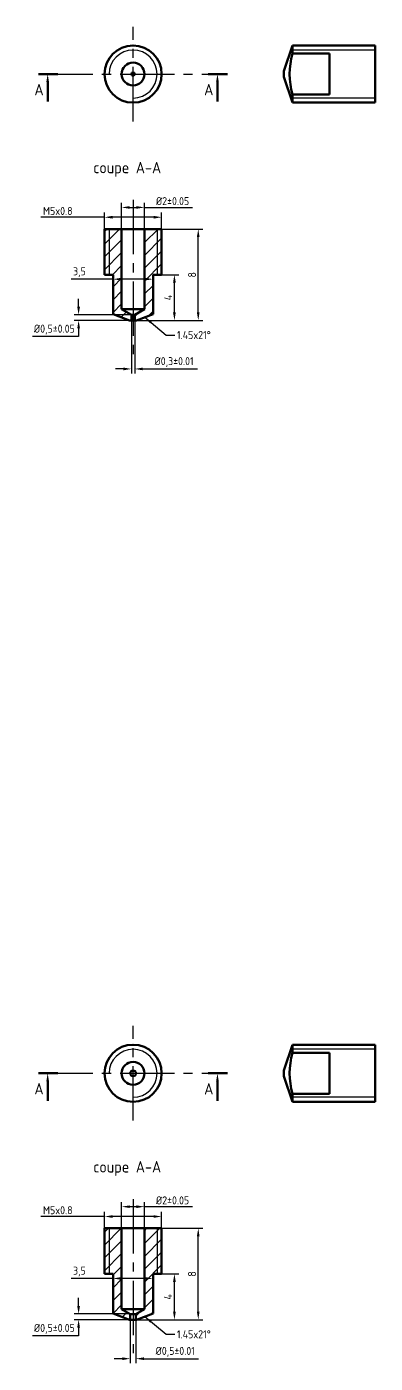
# Model space of a CAD drawing. Header units: millimetres. Extents: x 6016 to 10749, y -16 to 7395.
# Drawn here: x 6524.3 to 6554.8, y 7088.7 to 7205.7 of the extents above; entities that cross this region are included whole.
import ezdxf

# ---------------------------------------------------------------- set-up
doc = ezdxf.new("R2010")
doc.units = ezdxf.units.MM
doc.linetypes.add('AXES2', pattern=[28.575, 19.05, -3.175, 3.175, -3.175])
for name, color, linetype, lineweight in [('Axe', 242, 'AXES2', 25), ('Cotation', 94, 'Continuous', 25), ('Fin_0.25', 44, 'Continuous', 25), ('Fort_0.5', 30, 'Continuous', 50), ('Hachure', 191, 'Continuous', 25)]:
    doc.layers.add(name, color=color, linetype=linetype, lineweight=lineweight)
doc.styles.add('stylcotetecti', font='isocp.shx')
doc.dimstyles.new('mon ISO-25 tecti', dxfattribs={"dimscale": 0, "dimtxt": 3.5, "dimasz": 3.5, "dimexe": 2, "dimexo": 0, "dimgap": 1, "dimtad": 1, "dimtoh": 1, "dimtxsty": 'stylcotetecti', "dimcen": 0, "dimadec": 0, "dimazin": 2, "dimtfac": 1, "dimtofl": 0, "dimtmove": 0, "dimatfit": 3, "dimfxl": 0, "dimarcsym": 0})

# ---------------------------------------------------------------- blocks, each defined once
blk = doc.blocks.new('*D21')
at = {"layer": 'Cotation', "color": 0, "lineweight": -2}
for p, q in [((6533.33, 7092.55), (6533.33, 7088.74)), ((6533.83, 7092.55), (6533.83, 7088.74)), ((6532.63, 7089.14), (6531.93, 7089.14)), ((6534.53, 7089.14), (6539.31, 7089.14))]:
    blk.add_line(p, q, dxfattribs=at)
at = {"layer": 'Cotation', "color": 0}
for points in [[(6532.63, 7089.26), (6532.63, 7089.02), (6533.33, 7089.14)], [(6534.53, 7089.26), (6534.53, 7089.02), (6533.83, 7089.14)]]:
    blk.add_solid(points, dxfattribs=at)
at = {"layer": 'Defpoints', "color": 0}
for p in [(6533.33, 7092.55), (6533.83, 7092.55), (6533.83, 7089.14)]:
    blk.add_point(p, dxfattribs=at)
at = {"layer": 'Cotation', "color": 0, "insert": (6537.27, 7089.74), "char_height": 0.7, "attachment_point": 5, "style": 'stylcotetecti'}
blk.add_mtext('%%C0,5%%P0.01', dxfattribs=at)
blk = doc.blocks.new('*D22')
at = {"layer": 'Cotation', "color": 0, "lineweight": -2}
for p, q in [((6531.08, 7101.58), (6525.5, 7101.58)), ((6531.08, 7100.55), (6531.08, 7101.98)), ((6535.38, 7101.58), (6531.78, 7101.58)), ((6536.08, 7100.55), (6536.08, 7101.98))]:
    blk.add_line(p, q, dxfattribs=at)
at = {"layer": 'Cotation', "color": 0}
for points in [[(6531.78, 7101.69), (6531.78, 7101.46), (6531.08, 7101.58)], [(6535.38, 7101.69), (6535.38, 7101.46), (6536.08, 7101.58)]]:
    blk.add_solid(points, dxfattribs=at)
at = {"layer": 'Defpoints', "color": 0}
for p in [(6531.08, 7101.58), (6531.08, 7100.55), (6536.08, 7100.55)]:
    blk.add_point(p, dxfattribs=at)
at = {"layer": 'Cotation', "color": 0, "insert": (6526.99, 7102.13), "char_height": 0.7, "attachment_point": 5, "style": 'stylcotetecti'}
blk.add_mtext('M5x0.8', dxfattribs=at)
blk = doc.blocks.new('*D23')
at = {"layer": 'Cotation', "color": 0, "lineweight": -2}
for p, q in [((6532.58, 7100.55), (6532.58, 7102.84)), ((6534.58, 7100.55), (6534.58, 7102.84)), ((6533.28, 7102.44), (6533.88, 7102.44)), ((6534.58, 7102.44), (6538.79, 7102.44))]:
    blk.add_line(p, q, dxfattribs=at)
at = {"layer": 'Cotation', "color": 0}
for points in [[(6533.28, 7102.55), (6533.28, 7102.32), (6532.58, 7102.44)], [(6533.88, 7102.55), (6533.88, 7102.32), (6534.58, 7102.44)]]:
    blk.add_solid(points, dxfattribs=at)
at = {"layer": 'Defpoints', "color": 0}
for p in [(6534.58, 7102.44), (6532.58, 7100.55), (6534.58, 7100.55)]:
    blk.add_point(p, dxfattribs=at)
at = {"layer": 'Cotation', "color": 0, "insert": (6537.04, 7102.99), "char_height": 0.7, "attachment_point": 5, "style": 'stylcotetecti'}
blk.add_mtext('%%C2%%P0.05', dxfattribs=at)
blk = doc.blocks.new('*D24')
at = {"layer": 'Cotation', "color": 0, "lineweight": -2}
for p, q in [((6531.83, 7096.16), (6528.16, 7096.16)), ((6531.83, 7094.83), (6531.83, 7096.56)), ((6534.63, 7096.16), (6532.53, 7096.16)), ((6535.33, 7094.83), (6535.33, 7096.56))]:
    blk.add_line(p, q, dxfattribs=at)
at = {"layer": 'Cotation', "color": 0}
for points in [[(6532.53, 7096.28), (6532.53, 7096.04), (6531.83, 7096.16)], [(6534.63, 7096.28), (6534.63, 7096.04), (6535.33, 7096.16)]]:
    blk.add_solid(points, dxfattribs=at)
at = {"layer": 'Defpoints', "color": 0}
for p in [(6531.83, 7096.16), (6531.83, 7094.83), (6535.33, 7094.83)]:
    blk.add_point(p, dxfattribs=at)
at = {"layer": 'Cotation', "color": 0, "insert": (6528.88, 7096.76), "char_height": 0.7, "attachment_point": 5, "style": 'stylcotetecti'}
blk.add_mtext('3,5', dxfattribs=at)
blk = doc.blocks.new('*D25')
at = {"layer": 'Cotation', "color": 0, "lineweight": -2}
for p, q in [((6536.08, 7096.55), (6537.6, 7096.55)), ((6537.2, 7093.25), (6537.2, 7095.85)), ((6533.83, 7092.55), (6537.6, 7092.55))]:
    blk.add_line(p, q, dxfattribs=at)
at = {"layer": 'Cotation', "color": 0}
for points in [[(6537.08, 7095.85), (6537.32, 7095.85), (6537.2, 7096.55)], [(6537.08, 7093.25), (6537.32, 7093.25), (6537.2, 7092.55)]]:
    blk.add_solid(points, dxfattribs=at)
at = {"layer": 'Defpoints', "color": 0}
for p in [(6536.08, 7096.55), (6537.2, 7096.55), (6533.83, 7092.55)]:
    blk.add_point(p, dxfattribs=at)
at = {"layer": 'Cotation', "color": 0, "insert": (6536.65, 7094.55), "char_height": 0.7, "attachment_point": 5, "rotation": 90, "style": 'stylcotetecti'}
blk.add_mtext('4', dxfattribs=at)
blk = doc.blocks.new('*D26')
at = {"layer": 'Cotation', "color": 0, "lineweight": -2}
for p, q in [((6536.08, 7100.55), (6539.69, 7100.55)), ((6539.29, 7093.25), (6539.29, 7099.85)), ((6533.88, 7092.55), (6539.69, 7092.55))]:
    blk.add_line(p, q, dxfattribs=at)
at = {"layer": 'Cotation', "color": 0}
for points in [[(6539.17, 7099.85), (6539.4, 7099.85), (6539.29, 7100.55)], [(6539.17, 7093.25), (6539.4, 7093.25), (6539.29, 7092.55)]]:
    blk.add_solid(points, dxfattribs=at)
at = {"layer": 'Defpoints', "color": 0}
for p in [(6536.08, 7100.55), (6539.29, 7100.55), (6533.88, 7092.55)]:
    blk.add_point(p, dxfattribs=at)
at = {"layer": 'Cotation', "color": 0, "insert": (6538.74, 7096.55), "char_height": 0.7, "attachment_point": 5, "rotation": 90, "style": 'stylcotetecti'}
blk.add_mtext('8', dxfattribs=at)
blk = doc.blocks.new('*D27')
at = {"layer": 'Cotation', "color": 0, "lineweight": -2}
for p, q in [((6528.81, 7093.75), (6528.81, 7094.45)), ((6533.33, 7093.05), (6528.41, 7093.05)), ((6533.28, 7092.55), (6528.41, 7092.55)), ((6528.81, 7091.15), (6524.77, 7091.15)), ((6528.81, 7091.85), (6528.81, 7091.15))]:
    blk.add_line(p, q, dxfattribs=at)
at = {"layer": 'Cotation', "color": 0}
for points in [[(6528.69, 7093.75), (6528.93, 7093.75), (6528.81, 7093.05)], [(6528.69, 7091.85), (6528.93, 7091.85), (6528.81, 7092.55)]]:
    blk.add_solid(points, dxfattribs=at)
at = {"layer": 'Defpoints', "color": 0}
for p in [(6528.81, 7092.55), (6533.28, 7092.55), (6533.33, 7093.05)]:
    blk.add_point(p, dxfattribs=at)
at = {"layer": 'Cotation', "color": 0, "insert": (6526.69, 7091.75), "char_height": 0.7, "attachment_point": 5, "style": 'stylcotetecti'}
blk.add_mtext('%%C0,5%%P0.05', dxfattribs=at)
blk = doc.blocks.new('*D89')
at = {"layer": 'Cotation', "color": 0, "lineweight": -2}
for p, q in [((6533.43, 7179.96), (6533.43, 7175.32)), ((6533.73, 7179.96), (6533.73, 7175.32)), ((6532.73, 7175.72), (6532.03, 7175.72)), ((6534.43, 7175.72), (6539.21, 7175.72))]:
    blk.add_line(p, q, dxfattribs=at)
at = {"layer": 'Cotation', "color": 0}
for points in [[(6532.73, 7175.84), (6532.73, 7175.6), (6533.43, 7175.72)], [(6534.43, 7175.84), (6534.43, 7175.6), (6533.73, 7175.72)]]:
    blk.add_solid(points, dxfattribs=at)
at = {"layer": 'Defpoints', "color": 0}
for p in [(6533.43, 7179.96), (6533.73, 7179.96), (6533.73, 7175.72)]:
    blk.add_point(p, dxfattribs=at)
at = {"layer": 'Cotation', "color": 0, "insert": (6537.17, 7176.32), "char_height": 0.7, "attachment_point": 5, "style": 'stylcotetecti'}
blk.add_mtext('%%C0,3%%P0.01', dxfattribs=at)
blk = doc.blocks.new('*D90')
at = {"layer": 'Cotation', "color": 0, "lineweight": -2}
for p, q in [((6531.08, 7187.96), (6531.08, 7189.39)), ((6536.08, 7187.96), (6536.08, 7189.39)), ((6531.08, 7188.99), (6525.5, 7188.99)), ((6535.38, 7188.99), (6531.78, 7188.99))]:
    blk.add_line(p, q, dxfattribs=at)
at = {"layer": 'Cotation', "color": 0}
for points in [[(6531.78, 7189.11), (6531.78, 7188.87), (6531.08, 7188.99)], [(6535.38, 7189.11), (6535.38, 7188.87), (6536.08, 7188.99)]]:
    blk.add_solid(points, dxfattribs=at)
at = {"layer": 'Defpoints', "color": 0}
for p in [(6531.08, 7188.99), (6531.08, 7187.96), (6536.08, 7187.96)]:
    blk.add_point(p, dxfattribs=at)
at = {"layer": 'Cotation', "color": 0, "insert": (6526.99, 7189.54), "char_height": 0.7, "attachment_point": 5, "style": 'stylcotetecti'}
blk.add_mtext('M5x0.8', dxfattribs=at)
blk = doc.blocks.new('*D91')
at = {"layer": 'Cotation', "color": 0, "lineweight": -2}
for p, q in [((6532.58, 7187.96), (6532.58, 7190.25)), ((6533.28, 7189.85), (6533.88, 7189.85)), ((6534.58, 7187.96), (6534.58, 7190.25)), ((6534.58, 7189.85), (6538.79, 7189.85))]:
    blk.add_line(p, q, dxfattribs=at)
at = {"layer": 'Cotation', "color": 0}
for points in [[(6533.28, 7189.96), (6533.28, 7189.73), (6532.58, 7189.85)], [(6533.88, 7189.96), (6533.88, 7189.73), (6534.58, 7189.85)]]:
    blk.add_solid(points, dxfattribs=at)
at = {"layer": 'Defpoints', "color": 0}
for p in [(6534.58, 7189.85), (6532.58, 7187.96), (6534.58, 7187.96)]:
    blk.add_point(p, dxfattribs=at)
at = {"layer": 'Cotation', "color": 0, "insert": (6537.04, 7190.4), "char_height": 0.7, "attachment_point": 5, "style": 'stylcotetecti'}
blk.add_mtext('%%C2%%P0.05', dxfattribs=at)
blk = doc.blocks.new('*D92')
at = {"layer": 'Cotation', "color": 0, "lineweight": -2}
for p, q in [((6531.83, 7183.57), (6528.16, 7183.57)), ((6531.83, 7182.24), (6531.83, 7183.97)), ((6534.63, 7183.57), (6532.53, 7183.57)), ((6535.33, 7182.24), (6535.33, 7183.97))]:
    blk.add_line(p, q, dxfattribs=at)
at = {"layer": 'Cotation', "color": 0}
for points in [[(6532.53, 7183.69), (6532.53, 7183.46), (6531.83, 7183.57)], [(6534.63, 7183.69), (6534.63, 7183.46), (6535.33, 7183.57)]]:
    blk.add_solid(points, dxfattribs=at)
at = {"layer": 'Defpoints', "color": 0}
for p in [(6531.83, 7183.57), (6531.83, 7182.24), (6535.33, 7182.24)]:
    blk.add_point(p, dxfattribs=at)
at = {"layer": 'Cotation', "color": 0, "insert": (6528.88, 7184.18), "char_height": 0.7, "attachment_point": 5, "style": 'stylcotetecti'}
blk.add_mtext('3,5', dxfattribs=at)
blk = doc.blocks.new('*D93')
at = {"layer": 'Cotation', "color": 0, "lineweight": -2}
for p, q in [((6536.08, 7183.96), (6537.6, 7183.96)), ((6537.2, 7180.66), (6537.2, 7183.26)), ((6533.83, 7179.96), (6537.6, 7179.96))]:
    blk.add_line(p, q, dxfattribs=at)
at = {"layer": 'Cotation', "color": 0}
for points in [[(6537.08, 7183.26), (6537.32, 7183.26), (6537.2, 7183.96)], [(6537.08, 7180.66), (6537.32, 7180.66), (6537.2, 7179.96)]]:
    blk.add_solid(points, dxfattribs=at)
at = {"layer": 'Defpoints', "color": 0}
for p in [(6536.08, 7183.96), (6537.2, 7183.96), (6533.83, 7179.96)]:
    blk.add_point(p, dxfattribs=at)
at = {"layer": 'Cotation', "color": 0, "insert": (6536.65, 7181.96), "char_height": 0.7, "attachment_point": 5, "rotation": 90, "style": 'stylcotetecti'}
blk.add_mtext('4', dxfattribs=at)
blk = doc.blocks.new('*D94')
at = {"layer": 'Cotation', "color": 0, "lineweight": -2}
for p, q in [((6536.08, 7187.96), (6539.69, 7187.96)), ((6539.29, 7180.66), (6539.29, 7187.26)), ((6533.88, 7179.96), (6539.69, 7179.96))]:
    blk.add_line(p, q, dxfattribs=at)
at = {"layer": 'Cotation', "color": 0}
for points in [[(6539.17, 7187.26), (6539.4, 7187.26), (6539.29, 7187.96)], [(6539.17, 7180.66), (6539.4, 7180.66), (6539.29, 7179.96)]]:
    blk.add_solid(points, dxfattribs=at)
at = {"layer": 'Defpoints', "color": 0}
for p in [(6536.08, 7187.96), (6539.29, 7187.96), (6533.88, 7179.96)]:
    blk.add_point(p, dxfattribs=at)
at = {"layer": 'Cotation', "color": 0, "insert": (6538.74, 7183.96), "char_height": 0.7, "attachment_point": 5, "rotation": 90, "style": 'stylcotetecti'}
blk.add_mtext('8', dxfattribs=at)
blk = doc.blocks.new('*D95')
at = {"layer": 'Cotation', "color": 0, "lineweight": -2}
for p, q in [((6528.81, 7181.16), (6528.81, 7181.86)), ((6533.33, 7180.46), (6528.41, 7180.46)), ((6533.28, 7179.96), (6528.41, 7179.96)), ((6528.81, 7179.26), (6528.81, 7178.56)), ((6528.81, 7178.56), (6524.77, 7178.56))]:
    blk.add_line(p, q, dxfattribs=at)
at = {"layer": 'Cotation', "color": 0}
for points in [[(6528.69, 7181.16), (6528.93, 7181.16), (6528.81, 7180.46)], [(6528.69, 7179.26), (6528.93, 7179.26), (6528.81, 7179.96)]]:
    blk.add_solid(points, dxfattribs=at)
at = {"layer": 'Defpoints', "color": 0}
for p in [(6528.81, 7179.96), (6533.28, 7179.96), (6533.33, 7180.46)]:
    blk.add_point(p, dxfattribs=at)
at = {"layer": 'Cotation', "color": 0, "insert": (6526.69, 7179.16), "char_height": 0.7, "attachment_point": 5, "style": 'stylcotetecti'}
blk.add_mtext('%%C0,5%%P0.05', dxfattribs=at)

msp = doc.modelspace()

# ---------------------------------------------------------------- hatches: boundary and pattern name
at = {"layer": 'Hachure'}
h = msp.add_hatch(dxfattribs=at)
h.set_pattern_fill('ANSI31', color=256, scale=0.25, style=0)
h.paths.add_polyline_path([(6531.481, 7187.96), (6531.081, 7187.96), (6531.081, 7183.96), (6531.481, 7183.96)])
h.paths.add_polyline_path([(6532.581, 7187.96), (6531.481, 7187.96), (6531.481, 7183.96), (6531.831, 7183.96), (6531.831, 7180.516), (6533.281, 7179.96), (6533.431, 7179.96), (6533.431, 7180.46), (6532.581, 7180.951)])
h.paths.add_polyline_path([(6535.331, 7183.96), (6535.681, 7183.96), (6535.681, 7187.96), (6534.581, 7187.96), (6534.581, 7180.951), (6533.731, 7180.46), (6533.731, 7179.96), (6533.881, 7179.96), (6535.331, 7180.516)])
h.paths.add_polyline_path([(6536.081, 7187.96), (6535.681, 7187.96), (6535.681, 7183.96), (6536.081, 7183.96)])
h = msp.add_hatch(dxfattribs=at)
h.set_pattern_fill('ANSI31', color=256, scale=0.25, style=0)
h.paths.add_polyline_path([(6531.481, 7100.549), (6531.081, 7100.549), (6531.081, 7096.549), (6531.481, 7096.549)])
h.paths.add_polyline_path([(6532.581, 7100.549), (6531.481, 7100.549), (6531.481, 7096.549), (6531.831, 7096.549), (6531.831, 7093.105), (6533.281, 7092.549), (6533.331, 7092.549), (6533.331, 7093.049), (6532.581, 7093.482)])
h.paths.add_polyline_path([(6535.331, 7096.549), (6535.681, 7096.549), (6535.681, 7100.549), (6534.581, 7100.549), (6534.581, 7093.482), (6533.831, 7093.049), (6533.831, 7092.549), (6533.881, 7092.549), (6535.331, 7093.105)])
h.paths.add_polyline_path([(6536.081, 7100.549), (6535.681, 7100.549), (6535.681, 7096.549), (6536.081, 7096.549)])

# ---------------------------------------------------------------- linework, layer by layer
at = {"layer": 'Axe', "ltscale": 0.25}
for p, q in [((6533.581, 7197.374), (6533.581, 7205.655)), ((6525.3, 7201.514), (6541.862, 7201.514)), ((6533.581, 7190.515), (6533.581, 7177.012)), ((6533.581, 7109.963), (6533.581, 7118.243)), ((6525.3, 7114.103), (6541.862, 7114.103)), ((6533.581, 7103.104), (6533.581, 7089.601))]:
    msp.add_line(p, q, dxfattribs=at)
at = {"layer": 'Cotation', "lineweight": 50}
for p, q in [((6525.3, 7201.514), (6525.3, 7201.514)), ((6525.3, 7201.514), (6526.997, 7201.514)), ((6526.149, 7201.514), (6525.702, 7201.514)), ((6526.102, 7200.814), (6526.102, 7199.121)), ((6540.165, 7201.514), (6540.165, 7201.514)), ((6540.165, 7201.514), (6541.862, 7201.514)), ((6541.014, 7201.514), (6540.567, 7201.514)), ((6540.967, 7200.814), (6540.967, 7199.121)), ((6525.3, 7114.103), (6525.3, 7114.103)), ((6525.3, 7114.103), (6526.997, 7114.103)), ((6526.149, 7114.103), (6525.702, 7114.103)), ((6526.102, 7113.403), (6526.102, 7111.71)), ((6540.165, 7114.103), (6540.165, 7114.103)), ((6540.165, 7114.103), (6541.862, 7114.103)), ((6541.014, 7114.103), (6540.567, 7114.103)), ((6540.967, 7113.403), (6540.967, 7111.71))]:
    msp.add_line(p, q, dxfattribs=at)
for points in [[(6525.985, 7200.814), (6526.219, 7200.814), (6526.102, 7201.514)], [(6540.851, 7200.814), (6541.084, 7200.814), (6540.967, 7201.514)], [(6525.985, 7113.403), (6526.219, 7113.403), (6526.102, 7114.103)], [(6540.851, 7113.403), (6541.084, 7113.403), (6540.967, 7114.103)]]:
    msp.add_solid(points, dxfattribs=at)
at = {"layer": 'Fin_0.25'}
for p, q in [((6554.791, 7203.614), (6547.408, 7203.614)), ((6554.791, 7199.414), (6547.408, 7199.414)), ((6531.481, 7187.96), (6531.481, 7183.96)), ((6535.681, 7187.96), (6535.681, 7183.96)), ((6554.791, 7116.203), (6547.408, 7116.203)), ((6554.791, 7112.003), (6547.408, 7112.003)), ((6531.481, 7100.549), (6531.481, 7096.549)), ((6535.681, 7100.549), (6535.681, 7096.549))]:
    msp.add_line(p, q, dxfattribs=at)
for centre in [(6533.581, 7201.514), (6533.581, 7114.103)]:
    msp.add_arc(centre, 2.1, 270, 180, dxfattribs=at)
at = {"layer": 'Fort_0.5'}
for p, q in [((6546.791, 7201.764), (6547.541, 7204.014)), ((6554.791, 7204.014), (6547.541, 7204.014)), ((6547.541, 7204.014), (6547.541, 7203.3)), ((6547.541, 7203.3), (6550.791, 7203.3)), ((6550.791, 7203.3), (6550.791, 7199.729)), ((6554.791, 7204.014), (6554.791, 7199.014)), ((6546.791, 7201.764), (6546.791, 7201.264)), ((6546.791, 7201.264), (6547.541, 7199.014)), ((6547.541, 7199.729), (6550.791, 7199.729)), ((6547.541, 7199.729), (6547.541, 7199.014)), ((6554.791, 7199.014), (6547.541, 7199.014)), ((6531.081, 7187.96), (6531.081, 7183.96)), ((6531.081, 7187.96), (6536.081, 7187.96)), ((6532.581, 7187.96), (6532.581, 7180.951)), ((6534.581, 7187.96), (6534.581, 7180.951)), ((6536.081, 7187.96), (6536.081, 7183.96)), ((6531.081, 7183.96), (6531.831, 7183.96)), ((6531.831, 7183.96), (6531.831, 7180.516)), ((6535.331, 7183.96), (6535.331, 7180.516)), ((6535.331, 7183.96), (6536.081, 7183.96)), ((6533.431, 7180.46), (6532.581, 7180.951)), ((6532.581, 7180.951), (6534.581, 7180.951)), ((6533.731, 7180.46), (6534.581, 7180.951)), ((6533.281, 7179.96), (6531.831, 7180.516)), ((6533.281, 7179.96), (6533.881, 7179.96)), ((6533.431, 7180.46), (6533.431, 7179.96)), ((6533.431, 7180.46), (6533.731, 7180.46)), ((6533.731, 7180.46), (6533.731, 7179.96)), ((6533.881, 7179.96), (6535.331, 7180.516)), ((6546.791, 7114.353), (6547.541, 7116.603)), ((6554.791, 7116.603), (6547.541, 7116.603)), ((6547.541, 7116.603), (6547.541, 7115.888)), ((6547.541, 7115.888), (6550.791, 7115.888)), ((6550.791, 7115.888), (6550.791, 7112.318)), ((6554.791, 7116.603), (6554.791, 7111.603)), ((6546.791, 7114.353), (6546.791, 7113.853)), ((6546.791, 7113.853), (6547.541, 7111.603)), ((6547.541, 7112.318), (6550.791, 7112.318)), ((6547.541, 7112.318), (6547.541, 7111.603)), ((6554.791, 7111.603), (6547.541, 7111.603)), ((6531.081, 7100.549), (6531.081, 7096.549)), ((6531.081, 7100.549), (6536.081, 7100.549)), ((6532.581, 7100.549), (6532.581, 7093.482)), ((6534.581, 7100.549), (6534.581, 7093.482)), ((6536.081, 7100.549), (6536.081, 7096.549)), ((6531.081, 7096.549), (6531.831, 7096.549)), ((6531.831, 7096.549), (6531.831, 7093.105)), ((6535.331, 7096.549), (6535.331, 7093.105)), ((6535.331, 7096.549), (6536.081, 7096.549)), ((6533.331, 7093.049), (6532.581, 7093.482)), ((6532.581, 7093.482), (6534.581, 7093.482)), ((6533.831, 7093.049), (6534.581, 7093.482)), ((6533.281, 7092.549), (6531.831, 7093.105)), ((6533.281, 7092.549), (6533.881, 7092.549)), ((6533.331, 7093.049), (6533.831, 7093.049)), ((6533.331, 7093.049), (6533.331, 7092.549)), ((6533.831, 7093.049), (6533.831, 7092.549)), ((6533.881, 7092.549), (6535.331, 7093.105))]:
    msp.add_line(p, q, dxfattribs=at)
for centre, radius in [((6533.581, 7201.514), 2.5), ((6533.581, 7201.514), 1), ((6533.581, 7201.514), 0.15), ((6533.581, 7114.103), 2.5), ((6533.581, 7114.103), 1), ((6533.581, 7114.103), 0.25)]:
    msp.add_circle(centre, radius, dxfattribs=at)
for centre in [(6553.791, 7201.514), (6553.791, 7114.103)]:
    msp.add_arc(centre, 6.5, 164.05763, 195.94237, dxfattribs=at)

# ---------------------------------------------------------------- texts
at = {"layer": 'Cotation', "lineweight": 50, "char_height": 1, "attachment_point": 5, "style": 'stylcotetecti'}
for s, insert in [('A', (6525.343, 7200.159)), ('A', (6540.208, 7200.159)), ('coupe A-A', (6533.07, 7193.186)), ('A', (6525.343, 7112.748)), ('A', (6540.208, 7112.748)), ('coupe A-A', (6533.07, 7105.775))]:
    msp.add_mtext(s, dxfattribs=dict(at, insert=insert))
at = {"layer": 'Cotation', "char_height": 0.7, "attachment_point": 1, "style": 'stylcotetecti'}
for insert in [(6537.424, 7179.037), (6537.424, 7091.626)]:
    msp.add_mtext('1.45x21°', dxfattribs=dict(at, insert=insert))

# ---------------------------------------------------------------- dimensions: what is measured, and where the dimension line sits
at = {"layer": 'Cotation'}
for base, p1, p2, text, picture, middle in [((6534.581, 7189.848), (6532.581, 7187.96), (6534.581, 7187.96), '%%C<>%%P0.05', '*D91', (6537.036, 7189.848)), ((6531.081, 7188.989), (6536.081, 7187.96), (6531.081, 7187.96), 'M<>x0.8', '*D90', (6526.991, 7188.989)), ((6531.081, 7101.578), (6536.081, 7100.549), (6531.081, 7100.549), 'M<>x0.8', '*D22', (6526.991, 7101.578)), ((6534.581, 7102.437), (6532.581, 7100.549), (6534.581, 7100.549), '%%C<>%%P0.05', '*D23', (6537.036, 7102.437))]:
    dim = msp.add_linear_dim(base=base, p1=p1, p2=p2, text=text, dimstyle='mon ISO-25 tecti', override={"dimscale": 0.2}, dxfattribs=at)
    dim.commit()
    dim.dimension.update_dxf_attribs({"geometry": picture, "text_midpoint": middle, "dimtype": 160})
for base, p1, p2, picture, middle in [((6539.287, 7187.96), (6533.881, 7179.96), (6536.081, 7187.96), '*D94', (6538.737, 7183.96)), ((6537.2, 7183.96), (6533.831, 7179.96), (6536.081, 7183.96), '*D93', (6536.65, 7181.96)), ((6539.287, 7100.549), (6533.881, 7092.549), (6536.081, 7100.549), '*D26', (6538.737, 7096.549)), ((6537.2, 7096.549), (6533.831, 7092.549), (6536.081, 7096.549), '*D25', (6536.65, 7094.549))]:
    dim = msp.add_linear_dim(base=base, p1=p1, p2=p2, angle=90, dimstyle='mon ISO-25 tecti', override={"dimscale": 0.2}, dxfattribs=at)
    dim.commit()
    dim.dimension.update_dxf_attribs({"geometry": picture, "text_midpoint": middle})
for base, p1, p2, picture, middle in [((6531.831, 7183.573), (6535.331, 7182.238), (6531.831, 7182.238), '*D92', (6528.881, 7183.573)), ((6531.831, 7096.162), (6535.331, 7094.827), (6531.831, 7094.827), '*D24', (6528.881, 7096.162))]:
    dim = msp.add_linear_dim(base=base, p1=p1, p2=p2, dimstyle='mon ISO-25 tecti', override={"dimscale": 0.2}, dxfattribs=at)
    dim.commit()
    dim.dimension.update_dxf_attribs({"geometry": picture, "text_midpoint": middle, "dimtype": 160})
for base, p1, p2, picture, middle in [((6528.81, 7179.96), (6533.331, 7180.46), (6533.281, 7179.96), '*D95', (6526.688, 7179.162)), ((6528.81, 7092.549), (6533.331, 7093.049), (6533.281, 7092.549), '*D27', (6526.688, 7091.751))]:
    dim = msp.add_linear_dim(base=base, p1=p1, p2=p2, angle=90, text='%%C<>%%P0.05', dimstyle='mon ISO-25 tecti', override={"dimscale": 0.2}, dxfattribs=at)
    dim.commit()
    dim.dimension.update_dxf_attribs({"geometry": picture, "text_midpoint": middle})
for base, p1, p2, picture, middle in [((6533.731, 7175.721), (6533.431, 7179.96), (6533.731, 7179.96), '*D89', (6537.169, 7176.323)), ((6533.831, 7089.14), (6533.331, 7092.549), (6533.831, 7092.549), '*D21', (6537.269, 7089.742))]:
    dim = msp.add_linear_dim(base=base, p1=p1, p2=p2, text='%%C<>%%P0.01', dimstyle='mon ISO-25 tecti', override={"dimscale": 0.2}, dxfattribs=at)
    dim.commit()
    dim.dimension.update_dxf_attribs({"geometry": picture, "text_midpoint": middle})

# ---------------------------------------------------------------- leaders
at = {"layer": 'Cotation', "annotation_type": 0, "has_hookline": 1, "hookline_direction": 0, "text_width": 3.15}
for points in [[(6534.606, 7180.238), (6536.484, 7178.687), (6537.224, 7178.687)], [(6534.606, 7092.827), (6536.484, 7091.276), (6537.224, 7091.276)]]:
    msp.add_leader(points, dimstyle='mon ISO-25 tecti', override={"dimscale": 0.2, "dimtad": 0, "dimfxl": 0.1, "dimfxlon": 1}, dxfattribs=at)

doc.saveas('drawing.dxf')
